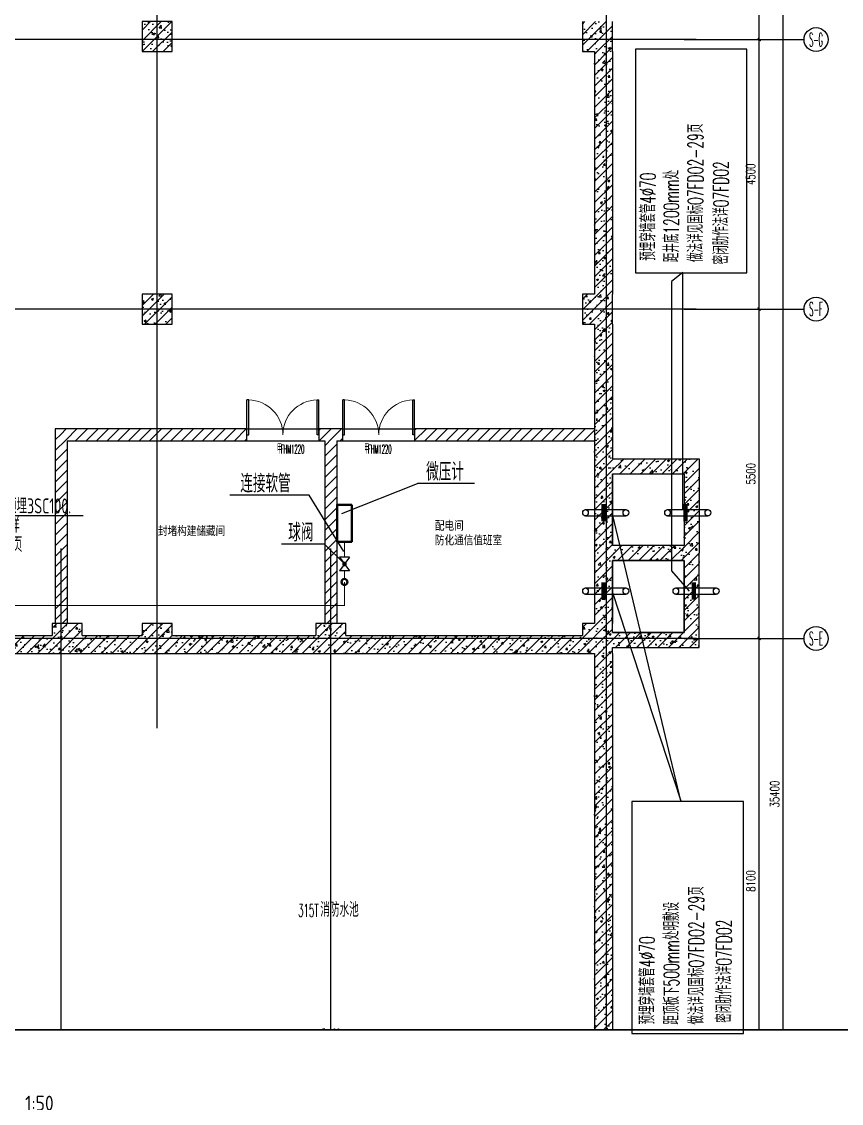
# Model space of a CAD drawing. Extents: x 0 to 2037025, y -2738621 to 0.
# Drawn here: x 977940 to 991623, y -1561457 to -1543394 of the extents above; entities that cross this region are included whole.
import ezdxf
from ezdxf.enums import TextEntityAlignment as Align
from ezdxf.xclip import XClip

# ---------------------------------------------------------------- set-up
doc = ezdxf.new("R2010")
doc.units = 0
doc.header["$LTSCALE"] = 10
doc.header["$MEASUREMENT"] = 0
doc.linetypes.add('DOTE', pattern=[2.42, 2, -0.2, 0.02, -0.2])
for name, color, linetype in [('20180411审查改动', 6, 'Continuous'), ('ACS_KT_FM', 3, 'Continuous'), ('AXIS_TEXT', 7, 'Continuous'), ('COLUMN', 4, 'Continuous'), ('DIM', 3, 'Continuous'), ('DIM_SYMB', 3, 'Continuous'), ('DOTE', 1, 'DOTE'), ('PUB_DIM', 3, 'Continuous'), ('PUB_HATCH', 252, 'Continuous'), ('PUB_TEXT', 7, 'Continuous'), ('WALL', 4, 'Continuous'), ('地下室墙', 2, 'Continuous'), ('家具', 8, 'Continuous'), ('密闭块', 1, 'Continuous'), ('电气', 2, 'Continuous')]:
    doc.layers.add(name, color=color, linetype=linetype)
doc.layers.add('ACS_RSG_F2', color=1, linetype='Continuous', lineweight=40)
doc.styles.add('9', font='romans.shx', dxfattribs={"bigfont": 'hztxt.shx'})
doc.styles.add('_HZTXT', font='TSSDENG.shx', dxfattribs={"width": 0.8, "bigfont": 'HZTXT.shx'})
doc.styles.add('_TCH_AXIS', font='COMPLEX', dxfattribs={"bigfont": 'GBCBIG'})
doc.styles.add('_TCH_DIM', font='SIMPLEX.shx', dxfattribs={"width": 0.7, "bigfont": 'GBCBIG.shx'})
doc.styles.add('_TCH_DIM_T3', font='simplex_.ttf', dxfattribs={"width": 0.705882, "bigfont": 'GBCBIG'})
doc.styles.add('_TCH_DIM_T3_T3', font='SIMPLEX', dxfattribs={"width": 0.49827, "bigfont": 'GBCBIG'})
doc.styles.add('COMPLEX', font='COMPLEX')
doc.styles.add('HZTXT', font='txt.shx', dxfattribs={"width": 0.7, "bigfont": 'hztxt.shx'})
doc.styles.get("Standard").update_dxf_attribs({"font": 'gbenor.shx', "bigfont": 'gbcbig.shx'})
doc.dimstyles.new('_TCH_ARCH&&50', dxfattribs={"dimtxt": 148.75, "dimasz": 50, "dimexe": 125, "dimexo": 150, "dimgap": 63.125, "dimtad": 1, "dimdec": 0, "dimzin": 0, "dimdsep": 46, "dimtxsty": '_TCH_DIM_T3', "dimblk": 'ARCHTICK', "dimcen": 0.09, "dimclrt": 7, "dimazin": 2, "dimtfac": 1, "dimtdec": 0, "dimtix": 1, "dimtmove": 2, "dimatfit": 3, "dimfxl": 0, "dimtolj": 1, "dimtzin": 0, "dimarcsym": 0})
pattern_1 = [(45, (0, 0), (-88.38835, 88.38835), []), (50, (0, 0), (358.63, -31.376), [37.5, -412.5]), (355, (0, 0), (-69.3757, 376.096), [30, -330]), (100.4514, (29.9, -2.6), (289.2547, 344.72), [31.87, -350.571]), (46.1842, (0, 100), (533.6205, -82.7595), [56.25, -618.75]), (96.6356, (44.47, 93.1), (467.331, 487.059), [47.805, -525.856]), (351.1842, (0, 100), (467.331, 487.059), [45, -495]), (21, (50, 75), (298.4535, -201.3094), [37.5, -412.5]), (326, (50, 75), (121.6577, 362.575), [30, -330]), (71.4514, (74.87, 58.22), (420.1113, 161.2652), [31.87, -350.571]), (37.5, (0, 0), (6.0799, 166.4469), [0, -326, 0, -335, 0, -331.25]), (7.5, (0, 0), (131.5348, 197.2059), [0, -191, 0, -318.5, 0, -126.25]), (327.5, (-111.5, 0), (266.9112, -11.27744), [0, -125, 0, -390, 0, -517.5]), (317.5, (-161.5, 0), (291.593, 50.0525), [0, -162.5, 0, -259, 0, -367.5])]
pattern_2 = [(45, (0, 89.76), (-88.3884, 88.3884), [])]

# ---------------------------------------------------------------- blocks, each defined once
blk = doc.blocks.new('H-PICPNT-5')
for p, q in [((-1.5, -1.13), (1.5, 1.13)), ((-1.5, 1.13), (1.5, -1.13)), ((-1.5, -1.13), (-1.5, 1.13)), ((1.5, -1.13), (1.5, 1.13))]:
    blk.add_line(p, q)
at = {"const_width": 0.5}
for points in [[(-0.25, 0, -1), (0.25, 0, -0.145221)], [(-0.25, 0, 1), (0.25, 0, 0.145221)]]:
    blk.add_lwpolyline(points, format="xyb", dxfattribs=at)
blk = doc.blocks.new('A$C6AAF41CE')
at = {"layer": 'ACS_RSG_F2', "color": 0}
blk.add_lwpolyline([(-4351, -12866), (-4594, -12866), (-4594, -13484), (-4351, -13484)], close=True, dxfattribs=at)
at = {"layer": 'ACS_RSG_F2', "color": 0, "const_width": 20}
for points in [[(-4472, -13484), (-4472, -13745)], [(-4472, -13970), (-4472, -14107)], [(-4472, -14157), (-4472, -14549)], [(-4465, -14549), (-18212, -14549)]]:
    blk.add_lwpolyline(points, dxfattribs=at)
at = {"layer": 'ACS_RSG_F2', "color": 0}
blk.add_circle((-4472, -14157), 50, dxfattribs=at)
at = {"layer": 'DIM', "color": 0, "lineweight": 25}
for p, q in [((-4517, -13011), (-3251, -12514)), ((-2302, -12514), (-3251, -12514)), ((-5062, -12709, -40), (-6383, -12709, -40)), ((-4482, -13646), (-5062, -12709, -40)), ((-4804, -13528, -1), (-5521, -13528, -1)), ((-4463, -13862), (-4804, -13528, -1))]:
    blk.add_line(p, q, dxfattribs=at)
at = {"layer": 'ACS_KT_FM', "color": 0, "xscale": -75, "yscale": 75, "rotation": 90}
blk.add_blockref('H-PICPNT-5', (-4472, -13857), dxfattribs=at)
at = {"layer": 'DIM', "color": 0, "lineweight": 25, "style": '9', "width": 0.7}
for s, p in [('微压计', (-3108, -12467, 40)), ('连接软管', (-6210, -12662)), ('球阀', (-5411, -13481, 39))]:
    blk.add_text(s, height=300, dxfattribs=at).set_placement(p)
blk = doc.blocks.new('A$C08131160')
at = {"layer": '密闭块', "color": 0}
for p, q in [((-448, -12948), (225, -12948)), ((921, -12948), (1594, -12948)), ((-448, -13054), (226, -13054)), ((921, -13054), (1595, -13054)), ((-448, -14257), (225, -14257)), ((1060, -14257), (1733, -14257)), ((-448, -14362), (226, -14362)), ((1060, -14362), (1734, -14362))]:
    blk.add_line(p, q, dxfattribs=at)
at = {"layer": '密闭块', "color": 0, "const_width": 75}
for points in [[(-149, -13145), (-149, -12855)], [(1220, -13145), (1220, -12855)], [(-149, -14453), (-149, -14163)], [(1359, -14453), (1359, -14163)]]:
    blk.add_lwpolyline(points, dxfattribs=at)
at = {"layer": '密闭块', "color": 0}
for centre in [(-448, -13001), (226, -13001), (921, -13001), (1595, -13001), (-448, -14309), (226, -14309), (1060, -14309), (1734, -14309)]:
    blk.add_ellipse(centre, major_axis=(0, 52.9), ratio=0.882357, dxfattribs=at)
blk = doc.blocks.new('A$C70981B1C')
at = {"layer": '电气', "const_width": 30}
for points in [[(132, 333), (132, 28)], [(196, 333), (196, 28)], [(270, 333), (270, 28)]]:
    blk.add_lwpolyline(points, dxfattribs=at)
at = {"layer": '电气'}
blk.add_circle((192, 192), 192, dxfattribs=at)
blk = doc.blocks.new('A$C3EBF56F1')
for p, q in [((1175, -8989), (988, -9142)), ((1175, -12937), (1175, -8989)), ((988, -9142), (988, -13972)), ((-17443, -15108), (-11568, -13049)), ((-13164, -14690), (-11562, -13049)), ((-11562, -13049), (-8833, -13049)), ((1144, -17810), (7, -13046)), ((988, -13972), (1280, -14313)), ((4, -14334), (1144, -17810))]:
    blk.add_line(p, q)
for points in [[(2243, -8992), (2243, -5261), (389, -5261), (389, -8992)], [(2187, -21695), (2187, -17822), (324, -17822), (324, -21695)]]:
    blk.add_lwpolyline(points, close=True)
at = {"const_width": 30}
for points in [[(-13157, -14676), (-13461, -14676)], [(-13157, -14741), (-13461, -14741)], [(-13157, -14814), (-13461, -14814)]]:
    blk.add_lwpolyline(points, dxfattribs=at)
blk.add_blockref('A$C70981B1C', (-17720, -15368))
at = {"linetype": 'ByBlock', "style": 'HZTXT', "width": 0.6}
for s, p in [('做法详见国标07FD02-29页', (1514, -8813)), ('密闭肋作法详07FD02', (1939, -8853)), ('预埋穿墙套管4%%c70', (719, -8792)), ('距井底1200mm处', (1112, -8817)), ('做法详见国标07FD02-29页', (1526, -21548)), ('距顶板下500mm处明敷设', (1113, -21548)), ('密闭肋作法详07FD02', (1988, -21518)), ('预埋穿墙套管4%%c70', (704, -21545))]:
    blk.add_text(s, height=252, rotation=90, dxfattribs=at).set_placement(p)
at = {"style": '_HZTXT', "width": 0.7}
for s, p in [('距顶板底150mm预埋3SC100.', (-11467, -13013)), ('管线防护密闭做法详', (-11480, -13333)), ('07FD02第21~23页', (-11475, -13655))]:
    blk.add_text(s, height=252, dxfattribs=at).set_placement(p)
blk = doc.blocks.new('$DorLib2D$00000002')
for p, q in [((-0.5, 0), (-0.5, 0.4875)), ((-0.475, 0.4875), (-0.5, 0.4875)), ((-0.475, 0), (-0.475, 0.4875)), ((0.475, 0), (0.475, 0.4875)), ((0.475, 0.4875), (0.5, 0.4875)), ((0.5, 0), (0.5, 0.4875)), ((-0.5, 0), (-0.475, 0)), ((0.5, 0), (0.475, 0))]:
    blk.add_line(p, q)
at = {"lineweight": 13}
for centre, start, end in [((-0.4875, 0), 0, 88.53072), ((0.4875, 0), 91.46928, 180)]:
    blk.add_arc(centre, 0.4875, start, end, dxfattribs=at)
blk = doc.blocks.new('_AXISO')
blk.add_circle((0, 0), 0.5)
at = {"layer": 'AXIS_TEXT', "style": 'COMPLEX', "width": 1.041667}
blk.add_attdef('A', text='', height=0.56, dxfattribs=at).set_placement((-0.25, -0.28), (0.25, -0.28), align=Align.FIT)
blk = doc.blocks.new('_ArchTick')
at = {"color": 0, "linetype": 'ByBlock', "const_width": 0.4}
blk.add_lwpolyline([(-0.5, -0.5), (0.5, 0.5)], dxfattribs=at)
blk = doc.blocks.new('*D1082')
at = {"layer": 'Defpoints', "color": 0, "transparency": 16777216}
for p in [(1200, 0), (2850, 0), (1200, -35400)]:
    blk.add_point(p, dxfattribs=at)
at = {"layer": 'PUB_DIM', "color": 0, "lineweight": -2, "transparency": 16777216}
for p, q in [((1350, 0), (2975, 0)), ((2850, -35400), (2850, 0)), ((1350, -35400), (2975, -35400))]:
    blk.add_line(p, q, dxfattribs=at)
at = {"layer": 'PUB_DIM', "color": 0, "lineweight": -2, "transparency": 16777216, "xscale": 50, "yscale": 50, "zscale": 50}
for p, rotation in [((2850, 0), 90), ((2850, -35400), 270)]:
    blk.add_blockref('_ArchTick', p, dxfattribs=dict(at, rotation=rotation))
at = {"layer": 'PUB_DIM', "color": 7, "transparency": 16777216, "insert": (2710, -17700), "char_height": 148.8, "attachment_point": 5, "rotation": 90, "style": '_TCH_DIM_T3'}
blk.add_mtext('\\A1;35400', dxfattribs=at)
blk = doc.blocks.new('*D1087')
at = {"layer": 'Defpoints', "color": 0, "transparency": 16777216}
for p in [(1200, -15100), (2450, -15100), (1200, -23200)]:
    blk.add_point(p, dxfattribs=at)
at = {"layer": 'PUB_DIM', "color": 0, "lineweight": -2, "transparency": 16777216}
for p, q in [((1350, -15100), (2575, -15100)), ((2450, -23200), (2450, -15100)), ((1350, -23200), (2575, -23200))]:
    blk.add_line(p, q, dxfattribs=at)
at = {"layer": 'PUB_DIM', "color": 0, "lineweight": -2, "transparency": 16777216, "xscale": 50, "yscale": 50, "zscale": 50}
for p, rotation in [((2450, -15100), 90), ((2450, -23200), 270)]:
    blk.add_blockref('_ArchTick', p, dxfattribs=dict(at, rotation=rotation))
at = {"layer": 'PUB_DIM', "color": 7, "transparency": 16777216, "insert": (2312, -19150), "char_height": 148.8, "attachment_point": 5, "rotation": 90, "style": '_TCH_DIM_T3'}
blk.add_mtext('\\A1;8100', dxfattribs=at)
blk = doc.blocks.new('*D1088')
at = {"layer": 'Defpoints', "color": 0, "transparency": 16777216}
for p in [(1200, -9600), (2450, -9600), (1200, -15100)]:
    blk.add_point(p, dxfattribs=at)
at = {"layer": 'PUB_DIM', "color": 0, "lineweight": -2, "transparency": 16777216}
for p, q in [((1350, -9600), (2575, -9600)), ((2450, -15100), (2450, -9600)), ((1350, -15100), (2575, -15100))]:
    blk.add_line(p, q, dxfattribs=at)
at = {"layer": 'PUB_DIM', "color": 0, "lineweight": -2, "transparency": 16777216, "xscale": 50, "yscale": 50, "zscale": 50}
for p, rotation in [((2450, -9600), 90), ((2450, -15100), 270)]:
    blk.add_blockref('_ArchTick', p, dxfattribs=dict(at, rotation=rotation))
at = {"layer": 'PUB_DIM', "color": 7, "transparency": 16777216, "insert": (2312, -12350), "char_height": 148.8, "attachment_point": 5, "rotation": 90, "style": '_TCH_DIM_T3'}
blk.add_mtext('\\A1;5500', dxfattribs=at)
blk = doc.blocks.new('*D1089')
at = {"layer": 'Defpoints', "color": 0, "transparency": 16777216}
for p in [(1200, -5100), (2450, -5100), (1200, -9600)]:
    blk.add_point(p, dxfattribs=at)
at = {"layer": 'PUB_DIM', "color": 0, "lineweight": -2, "transparency": 16777216}
for p, q in [((1350, -5100), (2575, -5100)), ((2450, -9600), (2450, -5100)), ((1350, -9600), (2575, -9600))]:
    blk.add_line(p, q, dxfattribs=at)
at = {"layer": 'PUB_DIM', "color": 0, "lineweight": -2, "transparency": 16777216, "xscale": 50, "yscale": 50, "zscale": 50}
for p, rotation in [((2450, -5100), 90), ((2450, -9600), 270)]:
    blk.add_blockref('_ArchTick', p, dxfattribs=dict(at, rotation=rotation))
at = {"layer": 'PUB_DIM', "color": 7, "transparency": 16777216, "insert": (2310, -7350), "char_height": 148.8, "attachment_point": 5, "rotation": 90, "style": '_TCH_DIM_T3'}
blk.add_mtext('\\A1;4500', dxfattribs=at)
blk = doc.blocks.new('*D1090')
at = {"layer": 'Defpoints', "color": 0, "transparency": 16777216}
for p in [(1200, -100), (2450, -100), (1200, -5100)]:
    blk.add_point(p, dxfattribs=at)
at = {"layer": 'PUB_DIM', "color": 0, "lineweight": -2, "transparency": 16777216}
for p, q in [((1350, -100), (2575, -100)), ((2450, -5100), (2450, -100)), ((1350, -5100), (2575, -5100))]:
    blk.add_line(p, q, dxfattribs=at)
at = {"layer": 'PUB_DIM', "color": 0, "lineweight": -2, "transparency": 16777216, "xscale": 50, "yscale": 50, "zscale": 50}
for p, rotation in [((2450, -100), 90), ((2450, -5100), 270)]:
    blk.add_blockref('_ArchTick', p, dxfattribs=dict(at, rotation=rotation))
at = {"layer": 'PUB_DIM', "color": 7, "transparency": 16777216, "insert": (2312, -2600), "char_height": 148.8, "attachment_point": 5, "rotation": 90, "style": '_TCH_DIM_T3'}
blk.add_mtext('\\A1;5000', dxfattribs=at)
blk = doc.blocks.new('A$C4D85100B')
at = {"layer": 'PUB_HATCH'}
h = blk.add_hatch(dxfattribs=at)
h.set_pattern_fill('钢筋混凝土', color=256, scale=50, style=0)
h.set_pattern_definition(pattern_1)
h.paths.add_polyline_path([(-7850, -5300), (-7350, -5300), (-7350, -4800), (-7850, -4800)])
h = blk.add_hatch(dxfattribs=at)
h.set_pattern_fill('钢筋混凝土', color=256, scale=50, style=0)
h.set_pattern_definition(pattern_1)
h.paths.add_polyline_path([(-500, -5300), (0, -5300), (0, -4800), (-500, -4800)])
h = blk.add_hatch(dxfattribs=at)
h.set_pattern_fill('钢筋混凝土', color=256, scale=50, style=0)
h.set_pattern_definition(pattern_1)
h.paths.add_polyline_path([(-300, -9350), (0, -9350), (0, -5300), (-300, -5300)])
h = blk.add_hatch(dxfattribs=at)
h.set_pattern_fill('钢筋混凝土', color=256, scale=50, style=0)
h.set_pattern_definition(pattern_1)
h.paths.add_polyline_path([(-7850, -9850), (-7350, -9850), (-7350, -9350), (-7850, -9350)])
h = blk.add_hatch(dxfattribs=at)
h.set_pattern_fill('钢筋混凝土', color=256, scale=50, style=0)
h.set_pattern_definition(pattern_1)
h.paths.add_polyline_path([(-500, -9850), (0, -9850), (0, -9350), (-500, -9350)])
h = blk.add_hatch(dxfattribs=at)
h.set_pattern_fill('钢筋混凝土', color=256, scale=50, style=0)
h.set_pattern_definition(pattern_1)
h.paths.add_polyline_path([(0, -9850), (-300, -9850), (-300, -11700), (0, -11700)])
h = blk.add_hatch(dxfattribs=at)
h.set_pattern_fill('普通砖', color=256, scale=50, style=0)
h.set_pattern_definition(pattern_2)
h.paths.add_polyline_path([(-9300, -14850), (-9100, -14850), (-9100, -11800), (-9300, -11600)])
h = blk.add_hatch(dxfattribs=at)
h.set_pattern_fill('普通砖', color=256, scale=50, style=0)
h.set_pattern_definition(pattern_2)
h.paths.add_polyline_path([(-9100, -11800), (-6100, -11800), (-6100, -11600), (-9300, -11600)])
h = blk.add_hatch(dxfattribs=at)
h.set_pattern_fill('普通砖', color=256, scale=50, style=0)
h.set_pattern_definition(pattern_2)
h.paths.add_polyline_path([(-4700, -11600), (-4900, -11600), (-4900, -11800), (-4800, -11800), (-4700, -11733.3)])
h = blk.add_hatch(dxfattribs=at)
h.set_pattern_fill('普通砖', color=256, scale=50, style=0)
h.set_pattern_definition(pattern_2)
h.paths.add_polyline_path([(-4800, -14850), (-4600, -14850), (-4600, -11800), (-4700, -11733.3), (-4800, -11800)])
h = blk.add_hatch(dxfattribs=at)
h.set_pattern_fill('普通砖', color=256, scale=50, style=0)
h.set_pattern_definition(pattern_2)
h.paths.add_polyline_path([(-4600, -11800), (-4500, -11800), (-4500, -11600), (-4700, -11600), (-4700, -11733.3)])
h = blk.add_hatch(dxfattribs=at)
h.set_pattern_fill('普通砖', color=256, scale=50, style=0)
h.set_pattern_definition(pattern_2)
h.paths.add_polyline_path([(-300, -11600), (-3300, -11600), (-3300, -11800), (-300, -11800)])
h = blk.add_hatch(dxfattribs=at)
h.set_pattern_fill('钢筋混凝土', color=256, scale=50, style=0)
h.set_pattern_definition(pattern_1)
h.paths.add_polyline_path([(0, -11700), (-300, -11700), (-300, -12225), (-100, -12225), (0, -12100)])
h = blk.add_hatch(dxfattribs=at)
h.set_pattern_fill('钢筋混凝土', color=256, scale=50, style=0)
h.set_pattern_definition(pattern_1)
h.paths.add_polyline_path([(-100, -12225), (0, -12350), (1200, -12350), (1450, -12100), (0, -12100)])
h = blk.add_hatch(dxfattribs=at)
h.set_pattern_fill('钢筋混凝土', color=256, scale=50, style=0)
h.set_pattern_definition(pattern_1)
h.paths.add_polyline_path([(1450, -12100), (1200, -12350), (1200, -13550), (1283.3, -13675), (1450, -13675)])
h = blk.add_hatch(dxfattribs=at)
h.set_pattern_fill('钢筋混凝土', color=256, scale=50, style=0)
h.set_pattern_definition(pattern_1)
h.paths.add_polyline_path([(-100, -12225), (-300, -12225), (-300, -13675), (-100, -13675), (0, -13550), (0, -12350)])
h = blk.add_hatch(dxfattribs=at)
h.set_pattern_fill('钢筋混凝土', color=256, scale=50, style=0)
h.set_pattern_definition(pattern_1)
h.paths.add_polyline_path([(-300, -14850), (0, -14850), (0, -13800), (-100, -13675), (-300, -13675)])
h = blk.add_hatch(dxfattribs=at)
h.set_pattern_fill('钢筋混凝土', color=256, scale=50, style=0)
h.set_pattern_definition(pattern_1)
h.paths.add_polyline_path([(1283.3, -13675), (1200, -13550), (0, -13550), (-100, -13675), (0, -13800), (1200, -13800)])
h = blk.add_hatch(dxfattribs=at)
h.set_pattern_fill('钢筋混凝土', color=256, scale=50, style=0)
h.set_pattern_definition(pattern_1)
h.paths.add_polyline_path([(1200, -15000), (1450, -15250), (1450, -13675), (1283.3, -13675), (1200, -13800)])
h = blk.add_hatch(dxfattribs=at)
h.set_pattern_fill('钢筋混凝土', color=256, scale=50, style=0)
h.set_pattern_definition(pattern_1)
h.paths.add_polyline_path([(-9350, -15350), (-8850, -15350), (-8850, -14850), (-9350, -14850)])
h = blk.add_hatch(dxfattribs=at)
h.set_pattern_fill('钢筋混凝土', color=256, scale=50, style=0)
h.set_pattern_definition(pattern_1)
h.paths.add_polyline_path([(-7850, -15350), (-7350, -15350), (-7350, -14850), (-7850, -14850)])
h = blk.add_hatch(dxfattribs=at)
h.set_pattern_fill('钢筋混凝土', color=256, scale=50, style=0)
h.set_pattern_definition(pattern_1)
h.paths.add_polyline_path([(-4950, -15350), (-4450, -15350), (-4450, -14850), (-4950, -14850)])
h = blk.add_hatch(dxfattribs=at)
h.set_pattern_fill('钢筋混凝土', color=256, scale=50, style=0)
h.set_pattern_definition(pattern_1)
h.paths.add_polyline_path([(-500, -15350), (0, -15350), (0, -14850), (-500, -14850)])
h = blk.add_hatch(dxfattribs=at)
h.set_pattern_fill('钢筋混凝土', color=256, scale=50, style=0)
h.set_pattern_definition(pattern_1)
h.paths.add_polyline_path([(-9350, -15350), (-9350, -15050), (-12950, -15050), (-12950, -15350)])
h = blk.add_hatch(dxfattribs=at)
h.set_pattern_fill('钢筋混凝土', color=256, scale=50, style=0)
h.set_pattern_definition(pattern_1)
h.paths.add_polyline_path([(-7850, -15350), (-7850, -15050), (-8850, -15050), (-8850, -15350)])
h = blk.add_hatch(dxfattribs=at)
h.set_pattern_fill('钢筋混凝土', color=256, scale=50, style=0)
h.set_pattern_definition(pattern_1)
h.paths.add_polyline_path([(-4950, -15350), (-4950, -15050), (-7350, -15050), (-7350, -15350)])
h = blk.add_hatch(dxfattribs=at)
h.set_pattern_fill('钢筋混凝土', color=256, scale=50, style=0)
h.set_pattern_definition(pattern_1)
h.paths.add_polyline_path([(-500, -15350), (-500, -15050), (-4450, -15050), (-4450, -15350)])
h = blk.add_hatch(dxfattribs=at)
h.set_pattern_fill('钢筋混凝土', color=256, scale=50, style=0)
h.set_pattern_definition(pattern_1)
h.paths.add_polyline_path([(0, -15000), (0, -15250), (1450, -15250), (1200, -15000)])
h = blk.add_hatch(dxfattribs=at)
h.set_pattern_fill('钢筋混凝土', color=256, scale=50, style=0)
h.set_pattern_definition(pattern_1)
h.paths.add_polyline_path([(-300, -22850), (0, -22850), (0, -15350), (-300, -15350)])
at = {"layer": 'COLUMN', "color": 252}
for p, q in [((-7350, -4800), (-7850, -4800)), ((-7850, -4800), (-7850, -5300)), ((-7350, -5300), (-7350, -4800)), ((-500, -4800), (-500, -5300)), ((0, -5300), (0, -4800)), ((-7850, -5300), (-7350, -5300)), ((-500, -5300), (-300, -5300)), ((-7350, -9350), (-7850, -9350)), ((-7850, -9350), (-7850, -9850)), ((-7350, -9850), (-7350, -9350)), ((-300, -9350), (-500, -9350)), ((-500, -9350), (-500, -9850)), ((0, -9850), (0, -9350)), ((-7850, -9850), (-7350, -9850)), ((-500, -9850), (-300, -9850)), ((-8850, -14850), (-9350, -14850)), ((-9350, -14850), (-9350, -15050)), ((-8850, -15050), (-8850, -14850)), ((-7350, -14850), (-7850, -14850)), ((-7850, -14850), (-7850, -15050)), ((-7350, -15050), (-7350, -14850)), ((-4450, -14850), (-4950, -14850)), ((-4950, -14850), (-4950, -15050)), ((-4450, -15050), (-4450, -14850)), ((-300, -14850), (-500, -14850)), ((-500, -14850), (-500, -15050)), ((0, -15000), (0, -14850)), ((-9350, -15350), (-8850, -15350)), ((-7850, -15350), (-7350, -15350)), ((-4950, -15350), (-4450, -15350)), ((-500, -15350), (-300, -15350)), ((0, -15350), (0, -15250))]:
    blk.add_line(p, q, dxfattribs=at)
at = {"layer": 'DOTE', "color": 252}
for p, q in [((-7600, -16600), (-7600, 1400)), ((-100, -36700), (-100, 1400)), ((1400, -5100), (-35300, -5100)), ((1400, -9600), (-35300, -9600)), ((-9200, -36700), (-9200, -13600)), ((-4700, -36700), (-4700, -13600)), ((1400, -15100), (-35300, -15100))]:
    blk.add_line(p, q, dxfattribs=at)
at = {"layer": 'PUB_DIM'}
for p, q in [((1200, -5100), (3200, -5100)), ((1200, -9600), (3200, -9600)), ((1200, -15100), (3200, -15100))]:
    blk.add_line(p, q, dxfattribs=at)
at = {"layer": 'WALL', "color": 252}
for p, q in [((-300, -5300), (-300, -9350)), ((0, -5300), (0, -9350)), ((-300, -9850), (-300, -11700)), ((0, -9850), (0, -11700)), ((-9300, -11600), (-9300, -14850)), ((-6100, -11600), (-9300, -11600)), ((-6100, -11800), (-6100, -11600)), ((-4700, -11600), (-4900, -11600)), ((-4900, -11600), (-4900, -11800)), ((-4500, -11600), (-4700, -11600)), ((-4500, -11800), (-4500, -11600)), ((-300, -11600), (-3300, -11600)), ((-3300, -11600), (-3300, -11800)), ((-300, -11700), (-300, -12225)), ((0, -11700), (0, -12100)), ((-9100, -11800), (-9100, -14850)), ((-9100, -11800), (-6100, -11800)), ((-4900, -11800), (-4800, -11800)), ((-4800, -11800), (-4800, -14850)), ((-4600, -11800), (-4600, -14850)), ((-4600, -11800), (-4500, -11800)), ((-3300, -11800), (-300, -11800)), ((0, -12100), (1450, -12100)), ((1450, -12100), (1450, -13675)), ((-300, -12225), (-300, -13675)), ((0, -12350), (1200, -12350)), ((0, -12350), (0, -13550)), ((1200, -12350), (1200, -13550)), ((-300, -13675), (-300, -14850)), ((1200, -13550), (0, -13550)), ((1450, -15250), (1450, -13675)), ((1200, -13800), (0, -13800)), ((0, -13800), (0, -14850)), ((1200, -15000), (1200, -13800)), ((-12950, -15050), (-9350, -15050)), ((-8850, -15050), (-7850, -15050)), ((-7350, -15050), (-4950, -15050)), ((-4450, -15050), (-500, -15050)), ((0, -15000), (1200, -15000)), ((-12950, -15350), (-9350, -15350)), ((-8850, -15350), (-7850, -15350)), ((-7350, -15350), (-4950, -15350)), ((-4450, -15350), (-500, -15350)), ((-300, -15350), (-300, -22850)), ((0, -15250), (1450, -15250)), ((0, -15350), (0, -22850))]:
    blk.add_line(p, q, dxfattribs=at)
for points in [[(1200, -12350), (1200, -13550), (0, -13550), (0, -12350)], [(1200, -13800), (1200, -15000), (0, -15000), (0, -13800)]]:
    blk.add_lwpolyline(points, close=True, dxfattribs=at)
at = {"layer": '地下室墙', "color": 252}
for points in [[(1200, -12350), (1200, -13550), (0, -13550), (0, -12350)], [(1200, -13800), (1200, -15000), (0, -15000), (0, -13800)]]:
    blk.add_lwpolyline(points, close=True, dxfattribs=at)
at = {"layer": '家具', "color": 252}
for p, q in [((-6100, -11600), (-4900, -11600)), ((-4500, -11600), (-3300, -11600)), ((-6100, -11800), (-4900, -11800)), ((-4500, -11800), (-3300, -11800))]:
    blk.add_line(p, q, dxfattribs=at)
at = {"layer": 'PUB_DIM'}
ref = blk.add_blockref('_AXISO', (3400, -5100), dxfattribs=dict(at, xscale=400, yscale=400, zscale=400))
ref.add_attrib('A', 'S-G', dxfattribs={"layer": 'AXIS_TEXT', "height": 226.27, "style": '_TCH_AXIS', "width": 0.328125}).set_placement((3286.9, -5213.1), (3513.1, -5213.1), align=Align.FIT)
ref = blk.add_blockref('_AXISO', (3400, -9600), dxfattribs=dict(at, xscale=400, yscale=400, zscale=400))
ref.add_attrib('A', 'S-F', dxfattribs={"layer": 'AXIS_TEXT', "height": 226.27, "style": '_TCH_AXIS', "width": 0.33871}).set_placement((3286.9, -9713.1), (3513.1, -9713.1), align=Align.FIT)
ref = blk.add_blockref('_AXISO', (3400, -15100), dxfattribs=dict(at, xscale=400, yscale=400, zscale=400))
ref.add_attrib('A', 'S-E', dxfattribs={"layer": 'AXIS_TEXT', "height": 226.27, "style": '_TCH_AXIS', "width": 0.33871}).set_placement((3286.9, -15213.1), (3513.1, -15213.1), align=Align.FIT)
at = {"layer": '家具', "color": 252, "yscale": 1200, "zscale": 200}
for p, xscale in [((-5500, -11700), -1200), ((-3900, -11700), 1200)]:
    blk.add_blockref('$DorLib2D$00000002', p, dxfattribs=dict(at, xscale=xscale))
at = {"layer": 'PUB_TEXT', "color": 252}
for s, height, style, width, p in [('甲', 168.8, '_TCH_DIM_T3_T3', 0.49827, (-5597.5, -12013.7)), ('FHM1220', 148.75, '_TCH_DIM_T3_T3', 0.35172, (-5536.3, -12013.7)), ('甲', 168.8, '_TCH_DIM_T3_T3', 0.49827, (-4141.1, -12013.7)), ('FHM1220', 148.75, '_TCH_DIM_T3_T3', 0.35172, (-4079.9, -12013.7)), ('消防水池', 241.13, '_TCH_DIM', 0.7, (-4875.3, -19747.9)), ('315T', 212.5, '_TCH_DIM', 0.494118, (-5245.3, -19747.9)), ('-5.400', 148.75, '_TCH_DIM', 0.494118, (-4943.1, -21768.7))]:
    blk.add_text(s, height=height, dxfattribs=dict(at, style=style, width=width)).set_placement(p)
for s, p in [('配电间', (-2962, -13302.1)), ('封堵构建储藏间', (-7584.7, -13391.1)), ('防化通信值班室', (-2962, -13546.5))]:
    blk.add_text(s, height=168.79, dxfattribs=at).set_placement(p)
at = {"layer": 'PUB_DIM'}
for p1, p2, distance, picture, middle in [((1200, -35400), (1200, 0), -1650, '*D1082', (2710.1, -17700)), ((1200, -5100), (1200, -100), -1250, '*D1090', (2311.8, -2600)), ((1200, -9600), (1200, -5100), -1250, '*D1089', (2310.1, -7350)), ((1200, -15100), (1200, -9600), -1250, '*D1088', (2311.8, -12350)), ((1200, -23200), (1200, -15100), -1250, '*D1087', (2311.8, -19150))]:
    dim = blk.add_aligned_dim(p1=p1, p2=p2, distance=distance, dimstyle='_TCH_ARCH&&50', dxfattribs=at)
    dim.commit()
    dim.dimension.update_dxf_attribs({"geometry": picture, "text_midpoint": middle})

msp = doc.modelspace()

# ---------------------------------------------------------------- linework, layer by layer
at = {"layer": '20180411审查改动'}
msp.add_lwpolyline([(960165.2, -1534570.7), (993242.4, -1534570.7), (993242.4, -1560229.3), (960165.2, -1560229.3)], close=True, dxfattribs=at)
at = {"layer": 'DIM_SYMB'}
msp.add_lwpolyline([(993242.4, -1560229.3), (976760, -1560229.3), (976721.8, -1560334.3), (976684.8, -1560124.3), (976647.5, -1560229.3), (960165.2, -1560229.3)], dxfattribs=at)

# ---------------------------------------------------------------- block references
for name in ['A$C6AAF41CE', 'A$C3EBF56F1', 'A$C08131160']:
    msp.add_blockref(name, (987800.6, -1538593.7))
at = {"layer": '20180411审查改动'}
ref = msp.add_blockref('A$C4D85100B', (987800.6, -1538593.7), dxfattribs=at)
XClip(ref).set_block_clipping_path([(-27635.4146417435, -21635.574409435), (5441.8040768618, 4022.9847815949)])

# ---------------------------------------------------------------- texts
at = {"layer": 'PUB_TEXT'}
msp.add_text('1:50', height=250, dxfattribs=at).set_placement((977997.7, -1561578.7))

doc.saveas('drawing.dxf')
